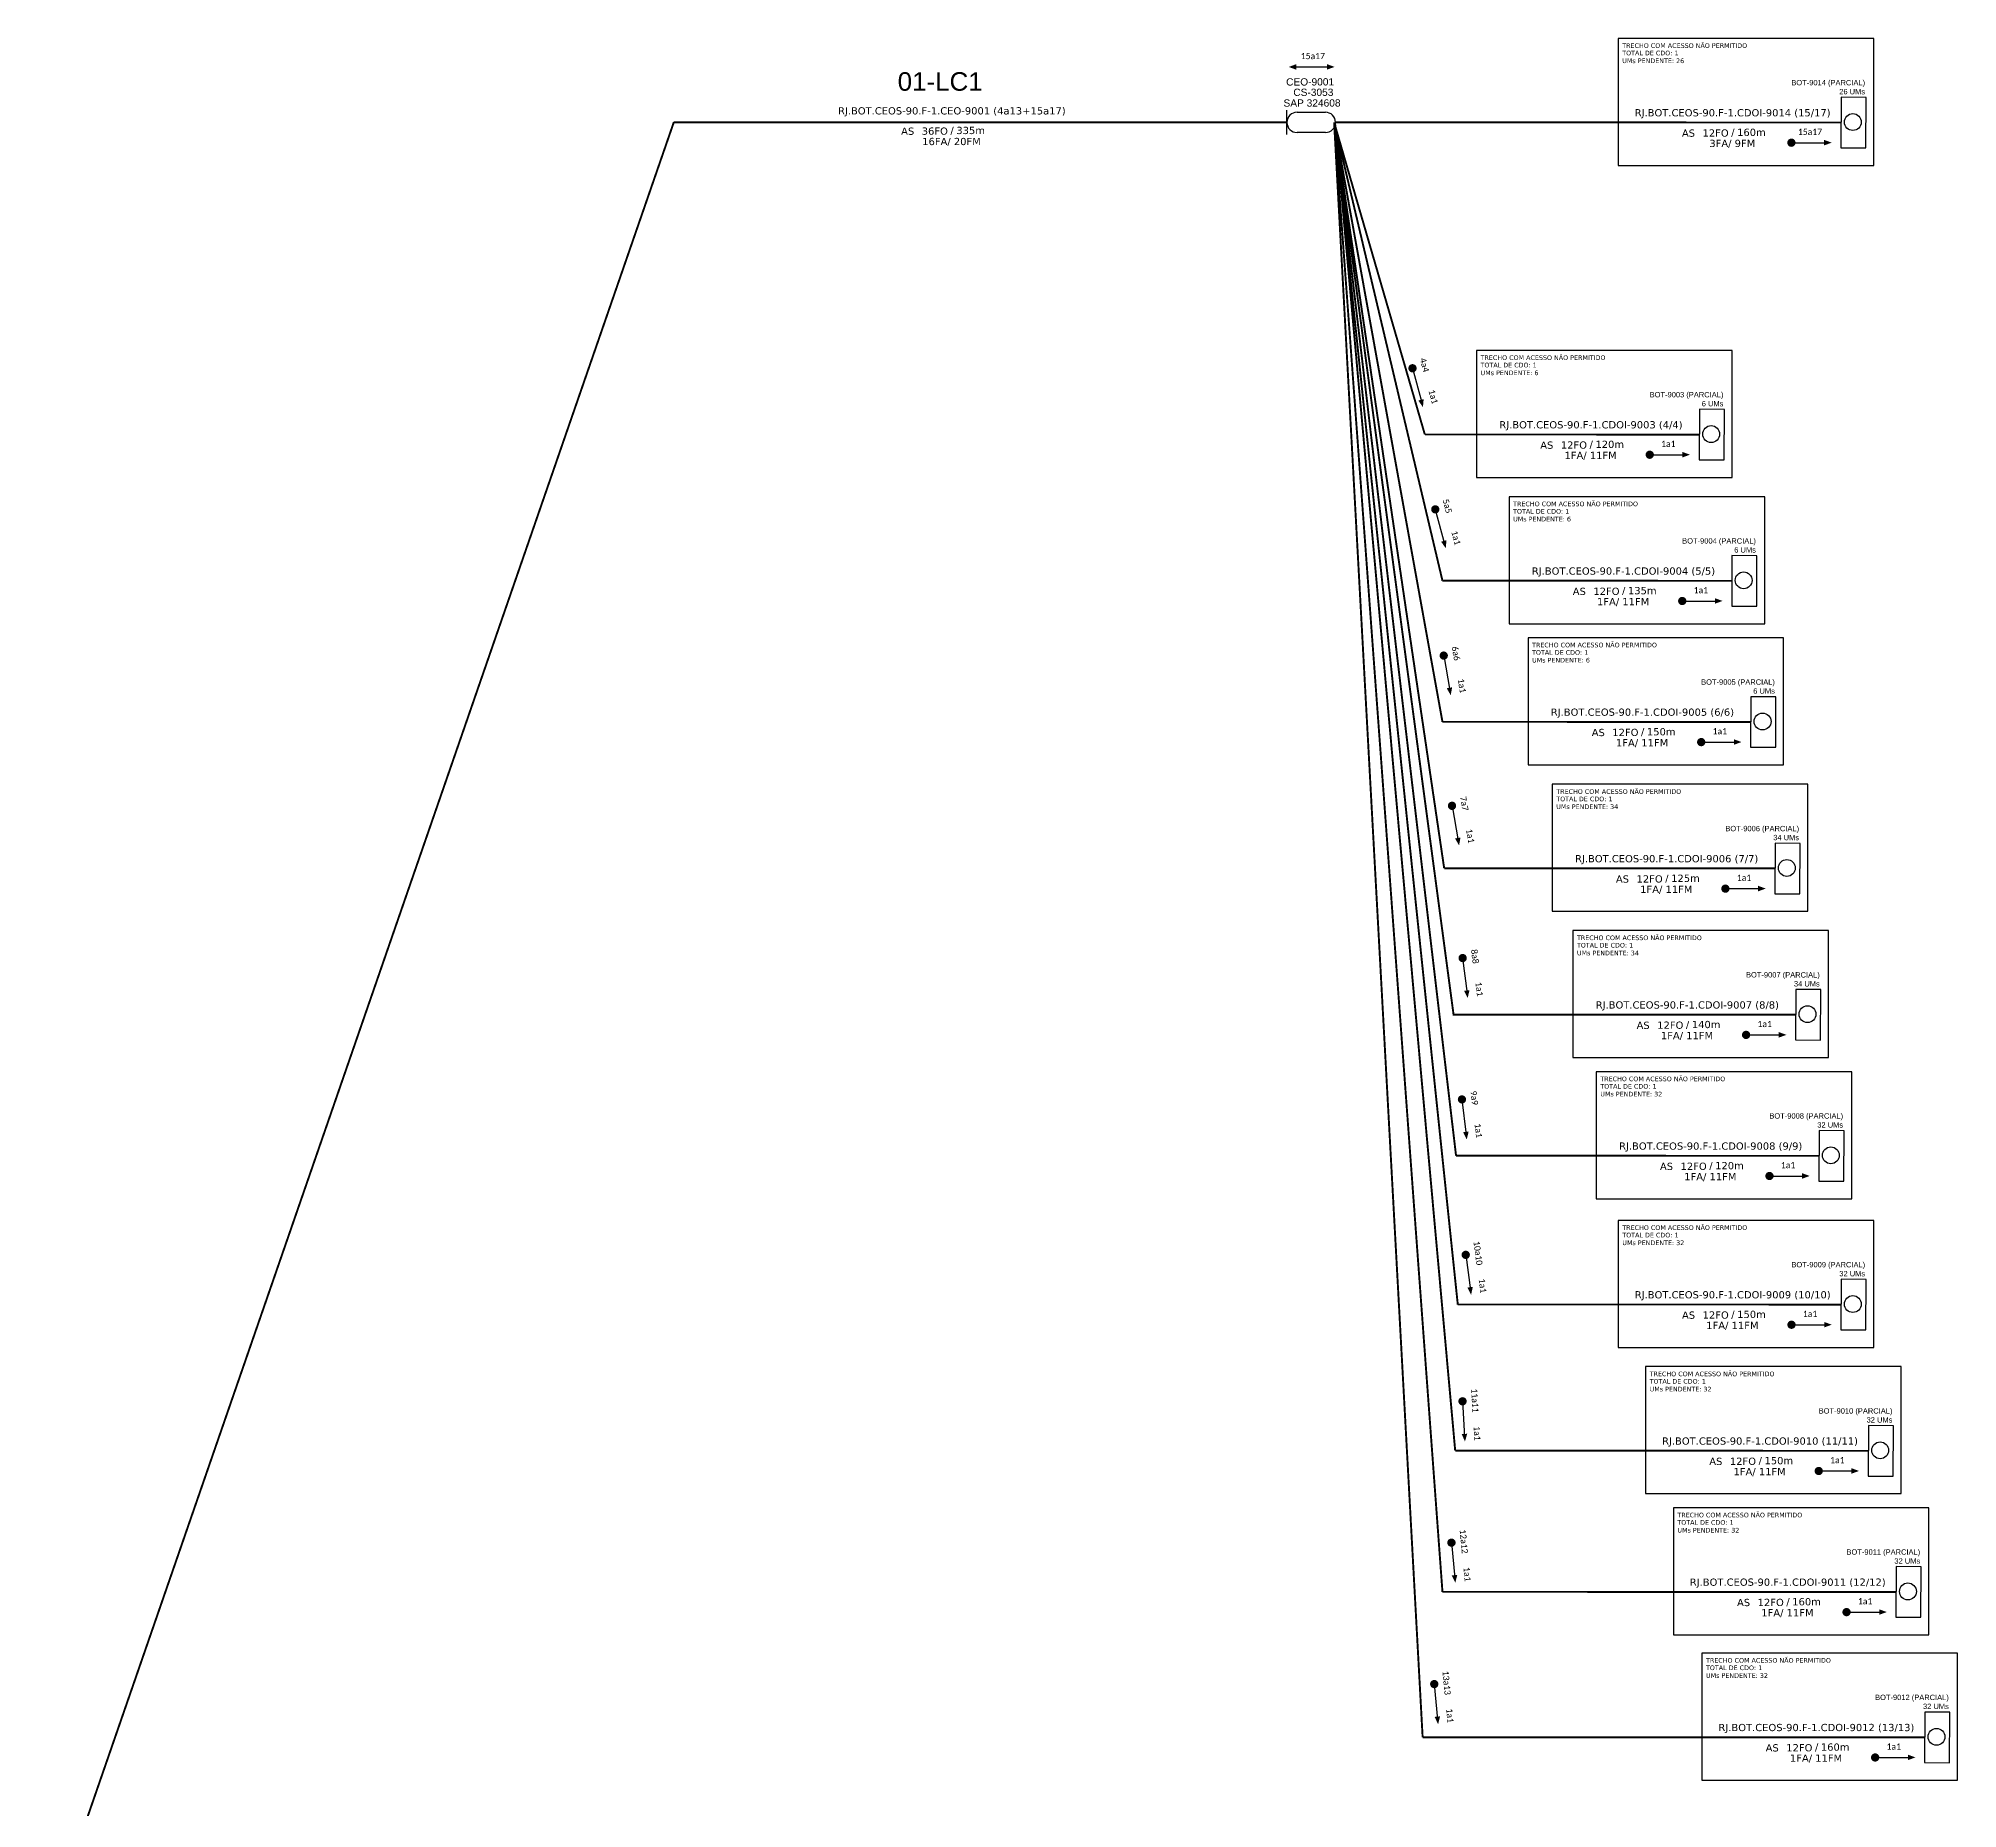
# Model space of a CAD drawing. Header units: millimetres. Extents: x 94385 to 95608, y -863 to 843.
# Drawn here: x 94423 to 95147, y -457 to 211 of the extents above; entities that cross this region are included whole.
import ezdxf
from ezdxf.enums import TextEntityAlignment as Align

# ---------------------------------------------------------------- set-up
doc = ezdxf.new("R2010")
doc.units = ezdxf.units.MM
for name, color, linetype, lineweight in [("20.0-LEGENDA DOS CDO'S", 1, 'Continuous', 0), ('20.2-CDO_POSTE', 1, 'Continuous', 5), ('40.1-ETIQUETAS', 1, 'Continuous', 20)]:
    doc.layers.add(name, color=color, linetype=linetype, lineweight=lineweight)
for name, color, linetype in [('20.4-CEOS', 1, 'Continuous'), ('CAP a instalar', 1, 'FENCELINE1'), ('LANCES CORD', 7, 'Continuous'), ('Meio Fio', 7, 'Continuous'), ('SETA', 7, 'Continuous'), ('UNIFILAR', 7, 'Continuous')]:
    doc.layers.add(name, color=color, linetype=linetype)
doc.styles.add('ARIAL', font='arial.ttf')
doc.styles.add('siredit', font='verdana.ttf')
doc.linetypes.add('FENCELINE1', pattern='A,0.25,-0.1,[133,ltypeshp.shx,S=0.1,R=0,X=-0.1,Y=0],-0.1,1', length=1.45)

# ---------------------------------------------------------------- blocks, each defined once
blk = doc.blocks.new('CDOE-TEXTO PADRÃO')
at = {"layer": "20.0-LEGENDA DOS CDO'S", "color": 0, "style": 'ARIAL'}
for tag, p in [('CDO_N', (0.49, 7.39)), ('CORDOALHA', (0.5, 4.33)), ('SAP', (0.51, 1.67)), ('SPLITER_1', (0.59, -0.91)), ('SPLITER_2', (0.6, -3.55)), ('(XX-XX_F)S', (0.54, -8.29)), ('(XX-XX_L)S', (0.55, -10.83)), ('UMS', (0.55, -13.15))]:
    blk.add_attdef(tag, p, '', height=1.7, rotation=0.118, dxfattribs=at)
blk.add_attdef('FIBRAS_UTILIZADAS', text='', height=1.7, rotation=0.118, dxfattribs=at).set_placement((19.77, 7.43), align=Align.CENTER)
blk = doc.blocks.new('CEO')
at = {"layer": '20.4-CEOS'}
for p, q in [((-6.19, -0.53), (-6.19, 5.68)), ((-3.61, 5.15), (3.61, 5.15)), ((3.61, 0), (-3.61, 0))]:
    blk.add_line(p, q, dxfattribs=at)
for centre, start, end in [((-3.61, 2.58), 90, 270), ((3.61, 2.58), 270, 90)]:
    blk.add_arc(centre, 2.58, start, end, dxfattribs=at)
blk = doc.blocks.new('ETIQUETA_RS5F')
at = {"layer": '40.1-ETIQUETAS', "color": 0, "style": 'siredit'}
blk.add_text('/', height=1.5, dxfattribs=at).set_placement((1.58, -1.95), align=Align.MIDDLE_RIGHT)
for tag, p in [('ETIQUETA_R_PRIMARIA', (1.21, 4.1)), ('ETIQUETA_R_SECUNDARIA', (1.21, 2.1)), ('F_ATIVAS/F_MORTAS', (1.14, -4.24))]:
    blk.add_attdef(tag, text='', height=1.5, dxfattribs=at).set_placement(p, align=Align.MIDDLE_CENTER)
for tag, p in [('TIPO_CABO', (-6.58, -2.12)), ('CAP_CABO', (0.4, -2.09))]:
    blk.add_attdef(tag, text='', height=1.5, dxfattribs=at).set_placement(p, align=Align.MIDDLE_RIGHT)
blk.add_attdef('METROS', text='', height=1.5, dxfattribs=at).set_placement((2.14, -1.95), align=Align.MIDDLE_LEFT)
for tag, p in [('FUSÃO_1', (0.85, -8.39)), ('FUSÃO_2', (0.85, -10.6)), ('FUSÃO_3', (0.85, -12.93)), ('FUSÃO_4', (0.85, -15.14)), ('FUSÃO_5', (0.85, -17.16))]:
    blk.add_attdef(tag, text='', height=1.5, dxfattribs=at).set_placement(p, align=Align.CENTER)
blk = doc.blocks.new('SAN')
at = {"layer": 'SETA'}
blk.add_lwpolyline([(-2.58, 0), (6.02, 0)], dxfattribs=at)
for points in [[(-2.1, -0.66), (-3.93, 0), (-2.1, 0.67)], [(5.33, 0.68), (7.16, 0.01), (5.33, -0.65)]]:
    blk.add_solid(points, dxfattribs=at)

msp = doc.modelspace()

# ---------------------------------------------------------------- linework, layer by layer
at = {"color": 3}
for points in [[(95115.01, 211.1), (95018.58, 211.1), (95018.58, 163.2), (95115.01, 163.2)], [(95061.56, 93.42), (94965.13, 93.42), (94965.13, 45.52), (95061.56, 45.52)], [(95073.83, 38.25), (94977.39, 38.25), (94977.39, -9.65), (95073.83, -9.65)], [(95080.98, -14.97), (94984.54, -14.97), (94984.54, -62.87), (95080.98, -62.87)], [(95090.12, -70.24), (94993.68, -70.24), (94993.68, -118.14), (95090.12, -118.14)], [(95097.92, -125.4), (95001.48, -125.4), (95001.48, -173.3), (95097.92, -173.3)], [(95106.73, -178.62), (95010.3, -178.62), (95010.3, -226.52), (95106.73, -226.52)], [(95115.04, -234.72), (95018.6, -234.72), (95018.6, -282.62), (95115.04, -282.62)], [(95125.33, -289.88), (95028.9, -289.88), (95028.9, -337.78), (95125.33, -337.78)], [(95135.81, -343.1), (95039.37, -343.1), (95039.37, -391), (95135.81, -391)], [(95146.61, -397.93), (95050.17, -397.93), (95050.17, -445.83), (95146.61, -445.83)]]:
    msp.add_lwpolyline(points, close=True, dxfattribs=at)
at = {"color": 252}
for points in [[(95102.56, 169.84), (95112, 169.79), (95112.11, 188.84), (95102.67, 188.89)], [(95049.11, 52.15), (95058.55, 52.1), (95058.66, 71.15), (95049.22, 71.21)], [(95061.38, -3.01), (95070.81, -3.07), (95070.92, 15.99), (95061.49, 16.04)], [(95068.53, -56.23), (95077.97, -56.28), (95078.08, -37.23), (95068.64, -37.18)], [(95077.67, -111.5), (95087.1, -111.55), (95087.21, -92.5), (95077.78, -92.44)], [(95085.47, -166.66), (95094.91, -166.72), (95095.02, -147.66), (95085.58, -147.61)], [(95094.28, -219.88), (95103.72, -219.94), (95103.83, -200.88), (95094.39, -200.83)], [(95102.59, -275.98), (95112.03, -276.04), (95112.14, -256.98), (95102.7, -256.93)], [(95112.88, -331.15), (95122.32, -331.2), (95122.43, -312.15), (95112.99, -312.09)], [(95123.36, -384.37), (95132.79, -384.42), (95132.9, -365.37), (95123.47, -365.31)], [(95134.16, -439.19), (95143.59, -439.25), (95143.7, -420.19), (95134.27, -420.14)]]:
    msp.add_lwpolyline(points, close=True, dxfattribs=at)
at = {"const_width": 1.56}
for points in [[(95083.13, 171.76, 1), (95084.69, 171.76, 1)], [(94940.76, 87.44, 1), (94941.16, 85.93, 1)], [(95029.68, 54.07, 1), (95031.24, 54.07, 1)], [(94949.36, 34.22, 1), (94949.76, 32.72, 1)], [(95041.94, -1.1, 1), (95043.5, -1.1, 1)], [(94952.61, -20.92, 1), (94952.88, -22.45, 1)], [(95049.1, -54.31, 1), (95050.66, -54.31, 1)], [(94955.73, -77.57, 1), (94956, -79.11, 1)], [(95058.23, -109.58, 1), (95059.79, -109.58, 1)], [(94959.77, -135, 1), (94959.97, -136.54, 1)], [(95066.03, -164.75, 1), (95067.59, -164.75, 1)], [(94959.52, -188.32, 1), (94959.7, -189.86, 1)], [(95074.85, -217.97, 1), (95076.41, -217.97, 1)], [(94960.94, -246.93, 1), (94961.14, -248.48, 1)], [(95083.16, -274.07, 1), (95084.72, -274.07, 1)], [(94959.78, -302.16, 1), (94959.88, -303.72, 1)], [(95093.45, -329.23, 1), (95095.01, -329.23, 1)], [(94955.58, -355.48, 1), (94955.73, -357.04, 1)], [(95103.92, -382.45, 1), (95105.48, -382.45, 1)], [(94949.09, -408.82, 1), (94949.24, -410.38, 1)], [(95114.72, -437.28, 1), (95116.28, -437.28, 1)]]:
    msp.add_lwpolyline(points, format="xyb", close=True, dxfattribs=at)
at = {"layer": 'CAP a instalar', "linetype": 'FENCELINE1', "ltscale": 7, "const_width": 0.728}
for points in [[(94422.92, -512.24), (94662.28, 179.48)], [(94774.79, 179.48), (94662.28, 179.48)], [(94774.79, 179.48), (94893.57, 179.44)]]:
    msp.add_lwpolyline(points, dxfattribs=at)
at = {"layer": 'CAP a instalar', "color": 252, "linetype": 'FENCELINE1', "ltscale": 7, "const_width": 0.728}
for points in [[(94911.39, 179.43), (94945.61, 61.71)], [(94911.39, 179.43), (94952.26, 6.54)], [(94911.39, 179.43), (94952.26, -46.67)], [(94911.39, 179.43), (94952.91, -101.94)], [(94911.39, 179.43), (94957.39, -210.33)], [(94911.39, 179.43), (94958.04, -266.43)], [(94911.39, 179.43), (94952.26, -374.81)], [(94911.39, 179.43), (94944.78, -429.64)], [(94911.71, 179.43), (94957.07, -321.59)], [(94911.9, 179.45), (95102.62, 179.37)], [(94945.61, 61.71), (95049.17, 61.68)], [(94952.26, 6.54), (95061.43, 6.52)], [(94952.26, -46.67), (95068.58, -46.7)], [(94952.91, -101.94), (95077.72, -101.97)], [(94957.39, -210.33), (95094.34, -210.36)], [(94958.04, -266.43), (95102.64, -266.45)], [(94957.07, -321.59), (95112.94, -321.62)], [(94952.26, -374.81), (95123.41, -374.84)], [(94944.78, -429.64), (95134.21, -429.67)]]:
    msp.add_lwpolyline(points, dxfattribs=at)
at = {"layer": 'CAP a instalar', "color": 252, "linetype": 'FENCELINE1', "ltscale": 7}
msp.add_lwpolyline([(94911.39, 179.43, 0.728, 0.728, 0), (94956.45, -157.11, 0.728, 0.728, 0), (95085.52, -157.14, 0.728, 0.728, 0)], format="xyseb", dxfattribs=at)
at = {"layer": 'Meio Fio', "color": 252}
for centre in [(95107.06, 179.55), (95053.61, 61.86), (95065.88, 6.7), (95073.03, -46.52), (95082.17, -101.79), (95089.97, -156.95), (95098.78, -210.17), (95107.09, -266.27), (95117.38, -321.44), (95127.86, -374.65), (95138.66, -429.48)]:
    msp.add_circle(centre, 3.18, dxfattribs=at)
at = {"layer": 'SETA'}
for points in [[(95083.91, 171.76), (95097.32, 171.76)], [(94940.96, 86.69), (94944.42, 73.73)], [(95030.46, 54.07), (95043.87, 54.07)], [(94949.56, 33.47), (94953.02, 20.51)], [(95042.72, -1.1), (95056.14, -1.1)], [(94952.75, -21.69), (94955.05, -34.9)], [(95049.88, -54.31), (95063.29, -54.31)], [(94955.87, -78.34), (94958.2, -91.55)], [(95059.01, -109.58), (95072.43, -109.58)], [(94959.87, -135.77), (94961.53, -149.08)], [(95066.81, -164.75), (95080.23, -164.75)], [(94959.61, -189.09), (94961.2, -202.41)], [(95075.63, -217.97), (95089.04, -217.97)], [(94961.04, -247.71), (94962.81, -261)], [(95083.94, -274.07), (95097.35, -274.07)], [(94959.83, -302.94), (94960.61, -316.33)], [(95094.23, -329.23), (95107.64, -329.23)], [(94955.65, -356.26), (94956.91, -369.61)], [(95104.7, -382.45), (95118.12, -382.45)], [(94949.16, -409.6), (94950.42, -422.95)], [(95115.5, -437.28), (95128.91, -437.28)]]:
    msp.add_lwpolyline(points, dxfattribs=at)
for points in [[(95096.24, 172.82), (95099.1, 171.78), (95096.24, 170.74)], [(94945.17, 75.04), (94944.9, 72.01), (94943.16, 74.51)], [(95042.79, 55.13), (95045.65, 54.09), (95042.79, 53.05)], [(94953.77, 21.83), (94953.5, 18.8), (94951.76, 21.29)], [(95055.06, -0.04), (95057.92, -1.08), (95055.06, -2.12)], [(94955.91, -33.65), (94955.38, -36.65), (94953.86, -34.01)], [(95062.21, -53.25), (95065.07, -54.29), (95062.21, -55.33)], [(94959.06, -90.3), (94958.53, -93.3), (94957.01, -90.66)], [(95071.35, -108.52), (95074.21, -109.56), (95071.35, -110.6)], [(94962.45, -147.88), (94961.78, -150.84), (94960.39, -148.14)], [(95079.15, -163.69), (95082.01, -164.73), (95079.15, -165.77)], [(94962.13, -201.21), (94961.43, -204.17), (94960.06, -201.46)], [(95087.96, -216.91), (95090.82, -217.95), (95087.96, -218.99)], [(94963.72, -259.79), (94963.07, -262.76), (94961.66, -260.07)], [(95096.27, -273.01), (95099.13, -274.05), (95096.27, -275.09)], [(94961.61, -315.19), (94960.74, -318.11), (94959.53, -315.31)], [(95106.56, -328.17), (95109.42, -329.21), (95106.56, -330.25)], [(94957.86, -368.44), (94957.1, -371.39), (94955.79, -368.64)], [(95117.04, -381.39), (95119.9, -382.43), (95117.04, -383.47)], [(94951.37, -421.78), (94950.61, -424.73), (94949.3, -421.98)], [(95127.84, -436.22), (95130.7, -437.26), (95127.84, -438.3)]]:
    msp.add_solid(points, dxfattribs=at)

# ---------------------------------------------------------------- block references
at = {"color": 2, "xscale": 1.480660161117956, "yscale": 1.480660161117956, "zscale": 1.480660161117956}
msp.add_blockref('CEO', (94902.74, 175.62), dxfattribs=at)
at = {"layer": '20.2-CDO_POSTE', "color": 0}
ref = msp.add_blockref('CDOE-TEXTO PADRÃO', (94893.1, 182.39), dxfattribs=dict(at, xscale=1.613792422704002, yscale=1.613792422704002, zscale=1.613792422704002))
ref.add_attrib('CDO_N', 'CEO-9001', (94893.28, 193.31), dxfattribs={"layer": "20.0-LEGENDA DOS CDO'S", "color": 0, "height": 2.743, "rotation": 0.11799, "style": 'ARIAL'})
ref.add_attrib('CORDOALHA', 'CS-3053', (94895.99, 189.39), dxfattribs={"layer": "20.0-LEGENDA DOS CDO'S", "color": 0, "height": 2.743, "rotation": 0.11799, "style": 'ARIAL'})
ref.add_attrib('SAP', 'SAP 324608', (94892.3, 185.35), dxfattribs={"layer": "20.0-LEGENDA DOS CDO'S", "color": 0, "height": 2.743, "rotation": 0.11799, "style": 'ARIAL'})
at = {"layer": '40.1-ETIQUETAS'}
ref = msp.add_blockref('ETIQUETA_RS5F', (94765.01, 179.95), dxfattribs=dict(at, xscale=1.819694951787824, yscale=1.819694951787824, zscale=1.819694951787824))
ref.add_attrib('ETIQUETA_R_SECUNDARIA', 'RJ.BOT.CEOS-90.F-1.CEO-9001 (4a13+15a17)', dxfattribs={"color": 0, "height": 2.7295, "style": 'siredit'}).set_placement((94767.17, 183.78), align=Align.MIDDLE_CENTER)
ref.add_attrib('TIPO_CABO', 'AS', dxfattribs={"color": 0, "height": 2.73, "style": 'siredit'}).set_placement((94752.97, 176.1), align=Align.MIDDLE_RIGHT)
ref.add_attrib('CAP_CABO', '36FO', dxfattribs={"color": 0, "height": 2.73, "style": 'siredit'}).set_placement((94765.68, 176.14), align=Align.MIDDLE_RIGHT)
ref.add_attrib('METROS', '335m', dxfattribs={"color": 0, "height": 2.73, "style": 'siredit'}).set_placement((94768.86, 176.39), align=Align.MIDDLE_LEFT)
ref.add_attrib('F_ATIVAS/F_MORTAS', '16FA/ 20FM', dxfattribs={"color": 0, "height": 2.73, "style": 'siredit'}).set_placement((94767.04, 172.22), align=Align.MIDDLE_CENTER)
at = {"layer": '40.1-ETIQUETAS', "color": 252}
ref = msp.add_blockref('ETIQUETA_RS5F', (95059.58, 179.23), dxfattribs=dict(at, xscale=1.819694951787824, yscale=1.819694951787824, zscale=1.819694951787824))
ref.add_attrib('ETIQUETA_R_SECUNDARIA', 'RJ.BOT.CEOS-90.F-1.CDOI-9014 (15/17)', dxfattribs={"color": 0, "height": 2.7295, "style": 'siredit'}).set_placement((95061.73, 183.06), align=Align.MIDDLE_CENTER)
ref.add_attrib('TIPO_CABO', 'AS', dxfattribs={"color": 0, "height": 2.73, "style": 'siredit'}).set_placement((95047.54, 175.38), align=Align.MIDDLE_RIGHT)
ref.add_attrib('CAP_CABO', '12FO', dxfattribs={"color": 0, "height": 2.73, "style": 'siredit'}).set_placement((95060.24, 175.42), align=Align.MIDDLE_RIGHT)
ref.add_attrib('METROS', '160m', dxfattribs={"color": 0, "height": 2.73, "style": 'siredit'}).set_placement((95063.42, 175.67), align=Align.MIDDLE_LEFT)
ref.add_attrib('F_ATIVAS/F_MORTAS', '3FA/ 9FM', dxfattribs={"color": 0, "height": 2.73, "style": 'siredit'}).set_placement((95061.6, 171.5), align=Align.MIDDLE_CENTER)
ref = msp.add_blockref('ETIQUETA_RS5F', (95006.13, 61.54), dxfattribs=dict(at, xscale=1.819694951787824, yscale=1.819694951787824, zscale=1.819694951787824))
ref.add_attrib('ETIQUETA_R_SECUNDARIA', 'RJ.BOT.CEOS-90.F-1.CDOI-9003 (4/4)', dxfattribs={"color": 0, "height": 2.7295, "style": 'siredit'}).set_placement((95008.28, 65.37), align=Align.MIDDLE_CENTER)
ref.add_attrib('TIPO_CABO', 'AS', dxfattribs={"color": 0, "height": 2.73, "style": 'siredit'}).set_placement((94994.09, 57.69), align=Align.MIDDLE_RIGHT)
ref.add_attrib('CAP_CABO', '12FO', dxfattribs={"color": 0, "height": 2.73, "style": 'siredit'}).set_placement((95006.79, 57.73), align=Align.MIDDLE_RIGHT)
ref.add_attrib('METROS', '120m', dxfattribs={"color": 0, "height": 2.73, "style": 'siredit'}).set_placement((95009.97, 57.99), align=Align.MIDDLE_LEFT)
ref.add_attrib('F_ATIVAS/F_MORTAS', '1FA/ 11FM', dxfattribs={"color": 0, "height": 2.73, "style": 'siredit'}).set_placement((95008.15, 53.82), align=Align.MIDDLE_CENTER)
ref = msp.add_blockref('ETIQUETA_RS5F', (95018.39, 6.38), dxfattribs=dict(at, xscale=1.819694951787824, yscale=1.819694951787824, zscale=1.819694951787824))
ref.add_attrib('ETIQUETA_R_SECUNDARIA', 'RJ.BOT.CEOS-90.F-1.CDOI-9004 (5/5)', dxfattribs={"color": 0, "height": 2.7295, "style": 'siredit'}).set_placement((95020.55, 10.21), align=Align.MIDDLE_CENTER)
ref.add_attrib('TIPO_CABO', 'AS', dxfattribs={"color": 0, "height": 2.73, "style": 'siredit'}).set_placement((95006.35, 2.53), align=Align.MIDDLE_RIGHT)
ref.add_attrib('CAP_CABO', '12FO', dxfattribs={"color": 0, "height": 2.73, "style": 'siredit'}).set_placement((95019.06, 2.57), align=Align.MIDDLE_RIGHT)
ref.add_attrib('METROS', '135m', dxfattribs={"color": 0, "height": 2.73, "style": 'siredit'}).set_placement((95022.24, 2.82), align=Align.MIDDLE_LEFT)
ref.add_attrib('F_ATIVAS/F_MORTAS', '1FA/ 11FM', dxfattribs={"color": 0, "height": 2.73, "style": 'siredit'}).set_placement((95020.42, -1.35), align=Align.MIDDLE_CENTER)
ref = msp.add_blockref('ETIQUETA_RS5F', (95025.54, -46.84), dxfattribs=dict(at, xscale=1.819694951787824, yscale=1.819694951787824, zscale=1.819694951787824))
ref.add_attrib('ETIQUETA_R_SECUNDARIA', 'RJ.BOT.CEOS-90.F-1.CDOI-9005 (6/6)', dxfattribs={"color": 0, "height": 2.7295, "style": 'siredit'}).set_placement((95027.7, -43.01), align=Align.MIDDLE_CENTER)
ref.add_attrib('TIPO_CABO', 'AS', dxfattribs={"color": 0, "height": 2.73, "style": 'siredit'}).set_placement((95013.51, -50.69), align=Align.MIDDLE_RIGHT)
ref.add_attrib('CAP_CABO', '12FO', dxfattribs={"color": 0, "height": 2.73, "style": 'siredit'}).set_placement((95026.21, -50.65), align=Align.MIDDLE_RIGHT)
ref.add_attrib('METROS', '150m', dxfattribs={"color": 0, "height": 2.73, "style": 'siredit'}).set_placement((95029.39, -50.4), align=Align.MIDDLE_LEFT)
ref.add_attrib('F_ATIVAS/F_MORTAS', '1FA/ 11FM', dxfattribs={"color": 0, "height": 2.73, "style": 'siredit'}).set_placement((95027.57, -54.57), align=Align.MIDDLE_CENTER)
ref = msp.add_blockref('ETIQUETA_RS5F', (95034.68, -102.11), dxfattribs=dict(at, xscale=1.819694951787824, yscale=1.819694951787824, zscale=1.819694951787824))
ref.add_attrib('ETIQUETA_R_SECUNDARIA', 'RJ.BOT.CEOS-90.F-1.CDOI-9006 (7/7)', dxfattribs={"color": 0, "height": 2.7295, "style": 'siredit'}).set_placement((95036.84, -98.28), align=Align.MIDDLE_CENTER)
ref.add_attrib('TIPO_CABO', 'AS', dxfattribs={"color": 0, "height": 2.73, "style": 'siredit'}).set_placement((95022.64, -105.96), align=Align.MIDDLE_RIGHT)
ref.add_attrib('CAP_CABO', '12FO', dxfattribs={"color": 0, "height": 2.73, "style": 'siredit'}).set_placement((95035.35, -105.92), align=Align.MIDDLE_RIGHT)
ref.add_attrib('METROS', '125m', dxfattribs={"color": 0, "height": 2.73, "style": 'siredit'}).set_placement((95038.53, -105.67), align=Align.MIDDLE_LEFT)
ref.add_attrib('F_ATIVAS/F_MORTAS', '1FA/ 11FM', dxfattribs={"color": 0, "height": 2.73, "style": 'siredit'}).set_placement((95036.71, -109.84), align=Align.MIDDLE_CENTER)
ref = msp.add_blockref('ETIQUETA_RS5F', (95042.48, -157.28), dxfattribs=dict(at, xscale=1.819694951787824, yscale=1.819694951787824, zscale=1.819694951787824))
ref.add_attrib('ETIQUETA_R_SECUNDARIA', 'RJ.BOT.CEOS-90.F-1.CDOI-9007 (8/8)', dxfattribs={"color": 0, "height": 2.7295, "style": 'siredit'}).set_placement((95044.64, -153.45), align=Align.MIDDLE_CENTER)
ref.add_attrib('TIPO_CABO', 'AS', dxfattribs={"color": 0, "height": 2.73, "style": 'siredit'}).set_placement((95030.44, -161.13), align=Align.MIDDLE_RIGHT)
ref.add_attrib('CAP_CABO', '12FO', dxfattribs={"color": 0, "height": 2.73, "style": 'siredit'}).set_placement((95043.15, -161.08), align=Align.MIDDLE_RIGHT)
ref.add_attrib('METROS', '140m', dxfattribs={"color": 0, "height": 2.73, "style": 'siredit'}).set_placement((95046.33, -160.83), align=Align.MIDDLE_LEFT)
ref.add_attrib('F_ATIVAS/F_MORTAS', '1FA/ 11FM', dxfattribs={"color": 0, "height": 2.73, "style": 'siredit'}).set_placement((95044.51, -165), align=Align.MIDDLE_CENTER)
ref = msp.add_blockref('ETIQUETA_RS5F', (95051.3, -210.49), dxfattribs=dict(at, xscale=1.819694951787824, yscale=1.819694951787824, zscale=1.819694951787824))
ref.add_attrib('ETIQUETA_R_SECUNDARIA', 'RJ.BOT.CEOS-90.F-1.CDOI-9008 (9/9)', dxfattribs={"color": 0, "height": 2.7295, "style": 'siredit'}).set_placement((95053.45, -206.67), align=Align.MIDDLE_CENTER)
ref.add_attrib('TIPO_CABO', 'AS', dxfattribs={"color": 0, "height": 2.73, "style": 'siredit'}).set_placement((95039.26, -214.34), align=Align.MIDDLE_RIGHT)
ref.add_attrib('CAP_CABO', '12FO', dxfattribs={"color": 0, "height": 2.73, "style": 'siredit'}).set_placement((95051.96, -214.3), align=Align.MIDDLE_RIGHT)
ref.add_attrib('METROS', '120m', dxfattribs={"color": 0, "height": 2.73, "style": 'siredit'}).set_placement((95055.14, -214.05), align=Align.MIDDLE_LEFT)
ref.add_attrib('F_ATIVAS/F_MORTAS', '1FA/ 11FM', dxfattribs={"color": 0, "height": 2.73, "style": 'siredit'}).set_placement((95053.32, -218.22), align=Align.MIDDLE_CENTER)
ref = msp.add_blockref('ETIQUETA_RS5F', (95059.6, -266.59), dxfattribs=dict(at, xscale=1.819694951787824, yscale=1.819694951787824, zscale=1.819694951787824))
ref.add_attrib('ETIQUETA_R_SECUNDARIA', 'RJ.BOT.CEOS-90.F-1.CDOI-9009 (10/10)', dxfattribs={"color": 0, "height": 2.7295, "style": 'siredit'}).set_placement((95061.76, -262.76), align=Align.MIDDLE_CENTER)
ref.add_attrib('TIPO_CABO', 'AS', dxfattribs={"color": 0, "height": 2.73, "style": 'siredit'}).set_placement((95047.57, -270.44), align=Align.MIDDLE_RIGHT)
ref.add_attrib('CAP_CABO', '12FO', dxfattribs={"color": 0, "height": 2.73, "style": 'siredit'}).set_placement((95060.27, -270.4), align=Align.MIDDLE_RIGHT)
ref.add_attrib('METROS', '150m', dxfattribs={"color": 0, "height": 2.73, "style": 'siredit'}).set_placement((95063.45, -270.15), align=Align.MIDDLE_LEFT)
ref.add_attrib('F_ATIVAS/F_MORTAS', '1FA/ 11FM', dxfattribs={"color": 0, "height": 2.73, "style": 'siredit'}).set_placement((95061.63, -274.32), align=Align.MIDDLE_CENTER)
ref = msp.add_blockref('ETIQUETA_RS5F', (95069.9, -321.76), dxfattribs=dict(at, xscale=1.819694951787824, yscale=1.819694951787824, zscale=1.819694951787824))
ref.add_attrib('ETIQUETA_R_SECUNDARIA', 'RJ.BOT.CEOS-90.F-1.CDOI-9010 (11/11)', dxfattribs={"color": 0, "height": 2.7295, "style": 'siredit'}).set_placement((95072.05, -317.93), align=Align.MIDDLE_CENTER)
ref.add_attrib('TIPO_CABO', 'AS', dxfattribs={"color": 0, "height": 2.73, "style": 'siredit'}).set_placement((95057.86, -325.61), align=Align.MIDDLE_RIGHT)
ref.add_attrib('CAP_CABO', '12FO', dxfattribs={"color": 0, "height": 2.73, "style": 'siredit'}).set_placement((95070.56, -325.57), align=Align.MIDDLE_RIGHT)
ref.add_attrib('METROS', '150m', dxfattribs={"color": 0, "height": 2.73, "style": 'siredit'}).set_placement((95073.74, -325.32), align=Align.MIDDLE_LEFT)
ref.add_attrib('F_ATIVAS/F_MORTAS', '1FA/ 11FM', dxfattribs={"color": 0, "height": 2.73, "style": 'siredit'}).set_placement((95071.92, -329.48), align=Align.MIDDLE_CENTER)
ref = msp.add_blockref('ETIQUETA_RS5F', (95080.37, -374.98), dxfattribs=dict(at, xscale=1.819694951787824, yscale=1.819694951787824, zscale=1.819694951787824))
ref.add_attrib('ETIQUETA_R_SECUNDARIA', 'RJ.BOT.CEOS-90.F-1.CDOI-9011 (12/12)', dxfattribs={"color": 0, "height": 2.7295, "style": 'siredit'}).set_placement((95082.52, -371.15), align=Align.MIDDLE_CENTER)
ref.add_attrib('TIPO_CABO', 'AS', dxfattribs={"color": 0, "height": 2.73, "style": 'siredit'}).set_placement((95068.33, -378.83), align=Align.MIDDLE_RIGHT)
ref.add_attrib('CAP_CABO', '12FO', dxfattribs={"color": 0, "height": 2.73, "style": 'siredit'}).set_placement((95081.04, -378.79), align=Align.MIDDLE_RIGHT)
ref.add_attrib('METROS', '160m', dxfattribs={"color": 0, "height": 2.73, "style": 'siredit'}).set_placement((95084.22, -378.53), align=Align.MIDDLE_LEFT)
ref.add_attrib('F_ATIVAS/F_MORTAS', '1FA/ 11FM', dxfattribs={"color": 0, "height": 2.73, "style": 'siredit'}).set_placement((95082.4, -382.7), align=Align.MIDDLE_CENTER)
ref = msp.add_blockref('ETIQUETA_RS5F', (95091.17, -429.81), dxfattribs=dict(at, xscale=1.819694951787824, yscale=1.819694951787824, zscale=1.819694951787824))
ref.add_attrib('ETIQUETA_R_SECUNDARIA', 'RJ.BOT.CEOS-90.F-1.CDOI-9012 (13/13)', dxfattribs={"color": 0, "height": 2.7295, "style": 'siredit'}).set_placement((95093.32, -425.98), align=Align.MIDDLE_CENTER)
ref.add_attrib('TIPO_CABO', 'AS', dxfattribs={"color": 0, "height": 2.73, "style": 'siredit'}).set_placement((95079.13, -433.65), align=Align.MIDDLE_RIGHT)
ref.add_attrib('CAP_CABO', '12FO', dxfattribs={"color": 0, "height": 2.73, "style": 'siredit'}).set_placement((95091.84, -433.61), align=Align.MIDDLE_RIGHT)
ref.add_attrib('METROS', '160m', dxfattribs={"color": 0, "height": 2.73, "style": 'siredit'}).set_placement((95095.01, -433.36), align=Align.MIDDLE_LEFT)
ref.add_attrib('F_ATIVAS/F_MORTAS', '1FA/ 11FM', dxfattribs={"color": 0, "height": 2.73, "style": 'siredit'}).set_placement((95093.19, -437.53), align=Align.MIDDLE_CENTER)
at = {"layer": 'UNIFILAR', "color": 5, "lineweight": -3, "xscale": 1.56009514334437, "yscale": 1.56009514334437, "zscale": 1.56009514334437}
msp.add_blockref('SAN', (94900.38, 200.33), dxfattribs=at)

# ---------------------------------------------------------------- texts
at = {"color": 3, "style": 'siredit'}
for s, p in [('TRECHO COM ACESSO NÃO PERMITIDO', (95020.08, 207.5)), ('TOTAL DE CDO: 1', (95020.08, 204.71)), ('UMs PENDENTE: 26', (95020.08, 201.78)), ('TRECHO COM ACESSO NÃO PERMITIDO', (94966.63, 89.81)), ('TOTAL DE CDO: 1', (94966.63, 87.02)), ('UMs PENDENTE: 6', (94966.63, 84.09)), ('TRECHO COM ACESSO NÃO PERMITIDO', (94978.9, 34.65)), ('TOTAL DE CDO: 1', (94978.9, 31.85)), ('UMs PENDENTE: 6', (94978.9, 28.93)), ('TRECHO COM ACESSO NÃO PERMITIDO', (94986.05, -18.57)), ('TOTAL DE CDO: 1', (94986.05, -21.36)), ('UMs PENDENTE: 6', (94986.05, -24.29)), ('TRECHO COM ACESSO NÃO PERMITIDO', (94995.19, -73.84)), ('TOTAL DE CDO: 1', (94995.19, -76.63)), ('UMs PENDENTE: 34', (94995.19, -79.56)), ('TRECHO COM ACESSO NÃO PERMITIDO', (95002.99, -129)), ('TOTAL DE CDO: 1', (95002.99, -131.8)), ('UMs PENDENTE: 34', (95002.99, -134.73)), ('TRECHO COM ACESSO NÃO PERMITIDO', (95011.81, -182.22)), ('TOTAL DE CDO: 1', (95011.81, -185.02)), ('UMs PENDENTE: 32', (95011.81, -187.94)), ('TRECHO COM ACESSO NÃO PERMITIDO', (95020.11, -238.32)), ('TOTAL DE CDO: 1', (95020.11, -241.12)), ('UMs PENDENTE: 32', (95020.11, -244.04)), ('TRECHO COM ACESSO NÃO PERMITIDO', (95030.41, -293.49)), ('TOTAL DE CDO: 1', (95030.41, -296.28)), ('UMs PENDENTE: 32', (95030.41, -299.21)), ('TRECHO COM ACESSO NÃO PERMITIDO', (95040.88, -346.71)), ('TOTAL DE CDO: 1', (95040.88, -349.5)), ('UMs PENDENTE: 32', (95040.88, -352.43)), ('TRECHO COM ACESSO NÃO PERMITIDO', (95051.68, -401.53)), ('TOTAL DE CDO: 1', (95051.68, -404.33)), ('UMs PENDENTE: 32', (95051.68, -407.25))]:
    msp.add_text(s, height=1.7496, dxfattribs=at).set_placement(p)
at = {"char_height": 2.3401, "width": 39.5621, "attachment_point": 5}
for s, insert in [('\\C7;\\fCalibri|b0|i0|c0|p34;15a17', (94903.37, 204.43)), ('\\C7;\\fCalibri|b0|i0|c0|p34;15a17', (95090.92, 175.85)), ('\\C7;\\fCalibri|b0|i0|c0|p34;1a1', (95037.47, 58.17)), ('\\C7;\\fCalibri|b0|i0|c0|p34;1a1', (95049.74, 3)), ('\\C7;\\fCalibri|b0|i0|c0|p34;1a1', (95056.89, -50.22)), ('\\C7;\\fCalibri|b0|i0|c0|p34;1a1', (95066.03, -105.49)), ('\\C7;\\fCalibri|b0|i0|c0|p34;1a1', (95073.83, -160.65)), ('\\C7;\\fCalibri|b0|i0|c0|p34;1a1', (95082.64, -213.87)), ('\\C7;\\fCalibri|b0|i0|c0|p34;1a1', (95090.95, -269.97)), ('\\C7;\\fCalibri|b0|i0|c0|p34;1a1', (95101.24, -325.13)), ('\\C7;\\fCalibri|b0|i0|c0|p34;1a1', (95111.72, -378.35)), ('\\C7;\\fCalibri|b0|i0|c0|p34;1a1', (95122.52, -433.18))]:
    msp.add_mtext(s, dxfattribs=dict(at, insert=insert))
at = {"color": 252, "char_height": 2.0253, "width": 32.8654, "attachment_point": 3, "rotation": 359.93629, "style": 'ARIAL'}
for s, insert in [('BOT-9014 (PARCIAL)\\P26 UMs', (95111.7, 195.41)), ('BOT-9003 (PARCIAL)\\P6 UMs', (95058.25, 77.73)), ('BOT-9004 (PARCIAL)\\P6 UMs', (95070.52, 22.56)), ('BOT-9005 (PARCIAL)\\P6 UMs', (95077.67, -30.66)), ('BOT-9006 (PARCIAL)\\P34 UMs', (95086.81, -85.93)), ('BOT-9007 (PARCIAL)\\P34 UMs', (95094.61, -141.09)), ('BOT-9008 (PARCIAL)\\P32 UMs', (95103.42, -194.31)), ('BOT-9009 (PARCIAL)\\P32 UMs', (95111.73, -250.41)), ('BOT-9010 (PARCIAL)\\P32 UMs', (95122.02, -305.57)), ('BOT-9011 (PARCIAL)\\P32 UMs', (95132.5, -358.79)), ('BOT-9012 (PARCIAL)\\P32 UMs', (95143.3, -413.62))]:
    msp.add_mtext(s, dxfattribs=dict(at, insert=insert))
at = {"char_height": 2.3401, "attachment_point": 5}
for s, insert, width, rotation in [('\\C7;\\fCalibri|b0|i0|c0|p34;4a4', (94945.48, 87.92), 39.5621, 284.9567), ('\\C7;\\fCalibri|b0|i0|c0|p34;1a1', (94948.78, 75.93), 46.2621, 284.9567), ('\\C7;\\fCalibri|b0|i0|c0|p34;5a5', (94954.08, 34.7), 39.5621, 284.9567), ('\\C7;\\fCalibri|b0|i0|c0|p34;1a1', (94957.37, 22.71), 39.5621, 284.9567), ('\\C7;\\fCalibri|b0|i0|c0|p34;6a6', (94957.36, -20.86), 39.5621, 279.89946), ('\\C7;\\fCalibri|b0|i0|c0|p34;1a1', (94959.59, -33.09), 39.5621, 279.89946), ('\\C7;\\fCalibri|b0|i0|c0|p34;7a7', (94960.48, -77.5), 39.5621, 280.01112), ('\\C7;\\fCalibri|b0|i0|c0|p34;1a1', (94962.73, -89.73), 39.5621, 280.01112), ('\\C7;\\fCalibri|b0|i0|c0|p34;8a8', (94964.51, -135.16), 39.5621, 277.12118), ('\\C7;\\fCalibri|b0|i0|c0|p34;1a1', (94966.15, -147.49), 39.5621, 277.12118), ('\\C7;\\fCalibri|b0|i0|c0|p34;9a9', (94964.26, -188.51), 39.5621, 276.79551), ('\\C7;\\fCalibri|b0|i0|c0|p34;1a1', (94965.82, -200.85), 39.5621, 276.79551), ('\\C7;\\fCalibri|b0|i0|c0|p34;10a10', (94965.68, -247.06), 39.5621, 277.58155), ('\\C7;\\fCalibri|b0|i0|c0|p34;1a1', (94967.41, -259.38), 39.5621, 277.58155), ('\\C7;\\fCalibri|b0|i0|c0|p34;11a11', (94964.5, -302.64), 39.5621, 273.34708), ('\\C7;\\fCalibri|b0|i0|c0|p34;1a1', (94965.32, -315.05), 39.5621, 273.34708), ('\\C7;\\fCalibri|b0|i0|c0|p34;12a12', (94960.31, -355.8), 39.5621, 275.37376), ('\\C7;\\fCalibri|b0|i0|c0|p34;1a1', (94961.57, -368.17), 39.5621, 275.37376), ('\\C7;\\fCalibri|b0|i0|c0|p34;13a13', (94953.82, -409.14), 39.5621, 275.37376), ('\\C7;\\fCalibri|b0|i0|c0|p34;1a1', (94955.08, -421.51), 39.5621, 275.37376)]:
    msp.add_mtext(s, dxfattribs=dict(at, insert=insert, width=width, rotation=rotation))
at = {"layer": 'LANCES CORD', "color": 3, "insert": (94762.77, 194.8), "char_height": 7, "width": 41.71, "attachment_point": 5}
msp.add_mtext('\\fArial|b0|i0;01-LC1', dxfattribs=at)

doc.saveas('drawing.dxf')
